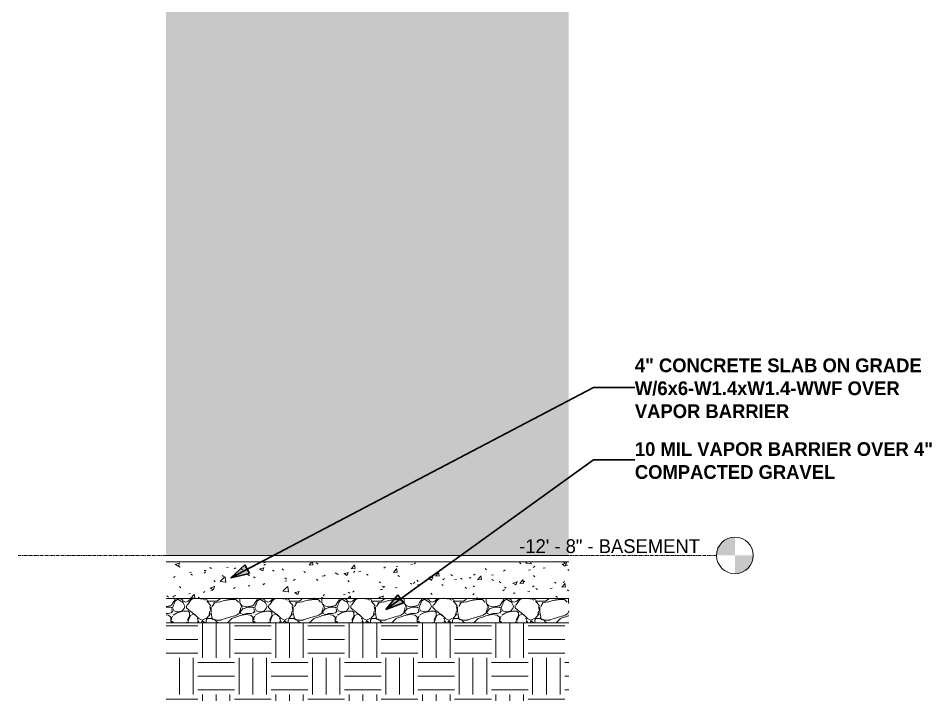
# Model space of a CAD drawing. Header units: inches. Extents: x 9847 to 10833, y -183 to 465.
# Drawn here: x 10234.6 to 10384, y -175.8 to -64.1 of the extents above; entities that cross this region are included whole.
import ezdxf

# ---------------------------------------------------------------- set-up
doc = ezdxf.new("R2010")
doc.units = ezdxf.units.IN
doc.header["$MEASUREMENT"] = 0
doc.linetypes.add('Grid Line 1_2_', pattern=[0.875, 0.5, -0.125, 0.125, -0.125])
for name, color, linetype, lineweight in [('0-4', 90, 'Continuous', 5), ('A-FLOR-3', 192, 'Continuous', 9), ('A-FLOR-4', 55, 'Continuous', 9), ('A-FLOR-LEVL', 51, 'Continuous', 9), ('A-FLOR-LEVL-1', 51, 'Grid Line 1_2_', 9), ('A-FLOR-MCUT-1', 51, 'Continuous', 9), ('A-FLOR-PATT-1', 252, 'Continuous', 9), ('A-WALL-PATT-1', 55, 'Continuous', 9), ('C-TOPO-1', 252, 'Continuous', 9), ('G-ANNO-TEXT', 231, 'Continuous', 30), ('G-ANNO-TEXT-1', 231, 'Continuous', 9)]:
    doc.layers.add(name, color=color, linetype=linetype, lineweight=lineweight)
doc.styles.add('Century Gothic', font='ufonts.com_century-gothic.ttf', dxfattribs={"height": 2.25})
doc.styles.add('Century Gothic_B', font='GOTHICB.TTF', dxfattribs={"height": 2.25})

# ---------------------------------------------------------------- blocks, each defined once
blk = doc.blocks.new('CTR  - Topography_rvt-3-WALL SECTION - WEST STAIR - EAST WALL')
at = {"layer": 'C-TOPO-1'}
h = blk.add_hatch(dxfattribs=at)
h.set_pattern_fill('FP_23', color=256, style=0, pattern_type=2)
h.set_pattern_definition([(0, (11229.947, 72), (6, 6), [6, -6]), (0, (11229.947, 74.25), (6, 6), [6, -6]), (0, (11229.947, 76.5), (6, 6), [6, -6]), (90, (11230.697, 77.25), (-6, 6), [6, -6]), (90, (11232.947, 77.25), (-6, 6), [6, -6]), (90, (11235.197, 77.25), (-6, 6), [6, -6])])
h.paths.add_polyline_path([(10277.46, -175.77), (10277.46, -163.05), (10211.63, -163.05), (10211.63, -175.77)], flags=0)
blk = doc.blocks.new('CTR - 1st Phase - Structure_rvt-3-WALL SECTION - WEST STAIR - EAST WALL')
at = {"layer": 'A-WALL-PATT-1'}
h = blk.add_hatch(dxfattribs=at)
h.set_pattern_fill('FP_21', color=256, style=0, pattern_type=2)
h.set_pattern_definition([(0, (11229.947, 72), (3.84, 0.96), [0.317, -2.563, 0.317, -2.563, -15.36]), (0, (11229.947, 72), (3.84, 0.96), [-5.76, 0.317, -5.443, 0.317, -2.563, -6.72]), (0, (11229.947, 72), (3.84, 0.96), [-14.4, 0.317, -1.603, 0.317, -4.483]), (120, (11231.387, 72.48), (-2.7513844, 2.84553755), [0.317, -2.563, 0.317, -2.563, -15.36]), (120, (11231.387, 72.48), (-2.7513844, 2.84553755), [-5.76, 0.317, -5.443, 0.317, -2.563, -6.72]), (120, (11231.387, 72.48), (-2.7513844, 2.84553755), [-14.4, 0.317, -1.603, 0.317, -4.483]), (240, (11231.867, 74.4), (-1.0886156, -3.80553755), [0.317, -2.563, 0.317, -2.563, -15.36]), (240, (11231.867, 74.4), (-1.0886156, -3.80553755), [-5.76, 0.317, -5.443, 0.317, -2.563, -6.72]), (240, (11231.867, 74.4), (-1.0886156, -3.80553755), [-14.4, 0.317, -1.603, 0.317, -4.483])])
h.paths.add_polyline_path([(10277.46, -152), (10277.46, -35), (10211.63, -35), (10211.63, -152)], flags=0)
blk = doc.blocks.new('Level - Level Head - Circle-50818-WALL SECTION - WEST STAIR - EAST WALL')
at = {"layer": 'A-FLOR-LEVL'}
h = blk.add_hatch(color=256, dxfattribs=at)
edge = h.paths.add_edge_path(flags=0)
edge.add_line((10317.61, 0), (10314.61, 0))
edge.add_arc((10317.61, 0), 3, 90, 180, ccw=False)
edge.add_line((10317.61, 3), (10317.61, 0))
h = blk.add_hatch(color=256, dxfattribs=at)
edge = h.paths.add_edge_path(flags=0)
edge.add_line((10317.61, -3), (10317.61, 0))
edge.add_line((10317.61, 0), (10320.61, 0))
edge.add_arc((10317.61, 0), 3, 270, 360, ccw=False)
blk.add_circle((10317.61, 0), 3, dxfattribs=at)

msp = doc.modelspace()

# ---------------------------------------------------------------- hatches: boundary and pattern name
at = {"layer": 'A-FLOR-PATT-1'}
h = msp.add_hatch(dxfattribs=at)
h.set_pattern_fill('FP_27', color=256, style=0, pattern_type=2)
h.set_pattern_definition([(50, (11277.0966, 72), (6.885997, -0.602097), [0.72, -7.92]), (355, (11277.0966, 72), (-1.331756, 7.220547), [0.576, -6.336]), (100.451, (11277.6706, 71.95), (5.55363, 6.61819), [0.612, -6.731]), (46.184, (11277.0966, 73.92), (10.24564, -1.588925), [1.08, -11.88]), (96.636, (11277.951, 73.788), (8.97244, 9.35152), [0.918, -10.096]), (351.184, (11277.097, 73.92), (8.9732, 9.35123), [0.864, -9.504]), (21, (11278.0566, 73.44), (5.730726, -3.865003), [0.72, -7.92]), (326, (11278.0566, 73.44), (2.33581, 6.96088), [0.576, -6.336]), (71.451, (11278.5346, 73.118), (8.065876, 3.09595), [0.612, -6.731]), (37.5, (11277.0966, 72), (0.116866, 3.1954784), [0.317, -5.942, 0.317, -6.115, -6.36]), (37.5, (11277.0966, 72), (0.116866, 3.1954784), [-12.691, 0.317, -6.043]), (7.5, (11277.0966, 72), (2.52543, 3.786025), [0.317, -3.35, 0.317, -5.798, -2.424]), (7.5, (11277.0966, 72), (2.52543, 3.786025), [-9.782, 0.317, -2.107]), (327.5, (11274.9566, 72), (5.1243685, -0.216176), [0.317, -2.083, 0.317, -7.171, -9.936]), (327.5, (11274.9566, 72), (5.1243685, -0.216176), [-9.888, 0.317, -9.619]), (317.5, (11273.9966, 72), (5.598326, 0.96141), [0.317, -2.803, 0.317, -4.656, -7.056]), (317.5, (11273.9966, 72), (5.598326, 0.96141), [-8.093, 0.317, -6.739])])
h.paths.add_polyline_path([(10324.60609, -159.03665), (10324.60609, -153.03665), (10258.78209, -153.03665), (10258.78209, -159.03665)], flags=0)
h = msp.add_hatch(dxfattribs=at)
h.set_pattern_fill('FP_28', color=256, style=0, pattern_type=2)
h.set_pattern_definition([(212.005, (11276.2906, 74.015), (-40.3106271, -26.8730086), [1.268, -125.493]), (213.69, (11277.0966, 74.553), (-13.436241, -13.436764), [0.969, -47.478]), (198.435, (11277.4996, 74.687), (-26.873024, -13.436542), [0.425, -42.065]), (180, (11278.038, 74.687), (-2e-15, -13.437), [0.537, -12.899]), (161.565, (11278.4406, 74.553), (-13.436518, 1.2e-05), [0.425, -42.065]), (333.435, (11278.5746, 84.227), (13.436532, 1.2e-05), [0.601, -29.444]), (296.565, (11278.4406, 84.496), (13.43652, -13.436544), [0.3, -29.745]), (270, (11278.44, 85.168), (13.437, 8e-16), [0.672, -12.765]), (186.34, (11278.5746, 76.434), (-107.4926568, -13.4363962), [1.217, -120.457]), (296.565, (11281.5306, 84.765), (13.43652, -13.436544), [0.3, -29.745]), (303.69, (11281.2626, 85.168), (13.436764, -13.436241), [0.484, -47.962]), (229.399, (11283.4126, 79.256), (-67.1828397, -80.6196216), [1.239, -122.641]), (243.435, (11283.8156, 80.062), (1.2e-05, -13.436532), [0.901, -29.144]), (213.69, (11288.5176, 78.584), (-13.436241, -13.436764), [0.484, -47.962]), (33.69, (11284.4866, 74.822), (13.436241, 13.436764), [0.484, -47.962]), (0, (11284.219, 74.822), (0, 13.437), [0.269, -13.168]), (333.435, (11283.9496, 74.956), (13.436532, 1.2e-05), [0.3, -29.745]), (284.036, (11283.8156, 75.494), (13.436545, -40.309721), [0.554, -54.847]), (270, (11283.816, 75.762), (13.437, 8e-16), [0.269, -13.168]), (243.435, (11283.8156, 76.031), (1.2e-05, -13.436532), [0.3, -29.745]), (135, (11283.816, 76.165), (-13.43644, 9e-16), [0.19, -18.812]), (90, (11283.816, 76.031), (-13.437, 8e-16), [0.134, -13.302]), (18.435, (11288.6526, 82.212), (26.873024, 13.436542), [0.85, -41.641]), (6.34, (11289.4586, 82.481), (107.4926568, 13.4363962), [1.217, -120.457]), (180, (11288.922, 79.256), (-2e-15, -13.437), [0.806, -12.63]), (197.354, (11291.07056, 79.928), (-40.30996214, -13.43709214), [2.252, -222.987]), (198.435, (11291.4746, 80.062), (-26.873024, -13.436542), [0.425, -42.065]), (213.69, (11291.8776, 80.331), (-13.436241, -13.436764), [0.484, -47.962]), (251.565, (11292.0116, 80.734), (-1.2e-05, -13.436518), [0.425, -42.065]), (243.435, (11292.1456, 81.003), (1.2e-05, -13.436532), [0.3, -29.745]), (270, (11292.146, 81.271), (13.437, 8e-16), [0.269, -13.168]), (293.199, (11291.7426, 82.212), (13.4363854, -26.8729472), [1.023, -101.307]), (315, (11291.34, 82.615), (13.43644, 0), [0.57, -18.432]), (0, (11290.668, 82.615), (0, 13.437), [0.672, -12.765]), (341.565, (11287.7116, 79.39), (13.436518, -1.2e-05), [0.425, -42.065]), (303.69, (11287.4436, 79.793), (13.436764, -13.436241), [0.484, -47.962]), (279.462, (11287.3086, 80.599), (13.43628, -67.1832013), [0.817, -80.915]), (270, (11287.309, 81.406), (13.437, 8e-16), [0.806, -12.63]), (239.036, (11287.7116, 82.077), (-13.4372, -26.8732567), [0.783, -77.565]), (188.13, (11288.6526, 82.212), (-80.6200966, -13.436299), [0.95, -94.061]), (116.565, (11278.7096, 81.809), (-13.43652, 13.436544), [0.3, -29.745]), (135, (11278.978, 81.54), (-13.43644, 9e-16), [0.38, -18.622]), (168.69, (11279.6496, 81.406), (-13.436897, 0.000212), [0.685, -67.829]), (191.31, (11280.3216, 81.54), (-53.7465916, -13.436568), [0.685, -67.829]), (194.036, (11280.8596, 81.674), (-40.309721, -13.436545), [0.554, -54.847]), (236.31, (11281.1276, 82.077), (-13.436194, -26.873299), [0.484, -47.962]), (236.31, (11281.3966, 82.481), (-13.436194, -26.873299), [0.484, -47.962]), (270, (11281.397, 82.884), (13.437, 8e-16), [0.403, -13.034]), (291.801, (11281.1276, 83.556), (13.4361655, -26.872997), [0.724, -71.635]), (116.565, (11281.2626, 80.734), (-13.43652, 13.436544), [0.601, -29.444]), (168.69, (11281.9346, 80.599), (-13.436897, 0.000212), [0.685, -67.829]), (194.036, (11282.4716, 80.734), (-40.309721, -13.436545), [0.554, -54.847]), (225, (11282.875, 81.137), (9e-16, -13.43644), [0.57, -18.432]), (251.565, (11283.0086, 81.54), (-1.2e-05, -13.436518), [0.425, -42.065]), (296.565, (11282.7406, 82.077), (13.43652, -13.436544), [0.601, -29.444]), (315, (11282.472, 82.346), (13.43644, 0), [0.38, -18.622]), (326.31, (11282.0686, 82.615), (26.873299, -13.436194), [0.484, -47.962]), (0, (11281.8, 82.615), (0, 13.437), [0.269, -13.168]), (33.69, (11281.3966, 82.346), (13.436241, 13.436764), [0.484, -47.962]), (71.565, (11281.2626, 81.943), (1.2e-05, 13.436518), [0.425, -42.065]), (63.435, (11281.1276, 81.674), (-1.2e-05, 13.436532), [0.3, -29.745]), (71.565, (11280.9936, 81.271), (1.2e-05, 13.436518), [0.425, -42.065]), (104.036, (11280.9936, 80.734), (-13.436545, 40.309721), [0.554, -54.847]), (45, (11280.725, 80.465), (0, 13.43644), [0.38, -18.622]), (18.435, (11280.3216, 80.331), (26.873024, 13.436542), [0.425, -42.065]), (0, (11279.65, 80.331), (0, 13.437), [0.672, -12.765]), (14.036, (11279.1126, 80.196), (40.309721, 13.436545), [0.554, -54.847]), (341.565, (11278.7096, 80.331), (13.436518, -1.2e-05), [0.425, -42.065]), (270, (11278.71, 80.734), (13.437, 8e-16), [0.403, -13.034]), (225, (11279.113, 81.137), (9e-16, -13.43644), [0.57, -18.432]), (198.435, (11279.9186, 81.406), (-26.873024, -13.436542), [0.85, -41.641]), (180, (11280.59, 81.406), (-2e-15, -13.437), [0.672, -12.765]), (153.435, (11280.8596, 81.271), (-13.436532, -1.2e-05), [0.3, -29.745]), (206.565, (11285.9656, 79.121), (-13.436544, -13.43652), [0.3, -29.745]), (146.31, (11286.3686, 78.853), (-26.873299, 13.436194), [0.484, -47.962]), (119.745, (11286.9056, 77.912), (-40.3105597, 67.1832064), [1.083, -107.246]), (95.711, (11287.0396, 76.568), (-13.4375424, 120.930058), [1.35, -133.686]), (90, (11287.04, 76.434), (-13.437, 8e-16), [0.134, -13.302]), (63.435, (11286.9056, 76.165), (-1.2e-05, 13.436532), [0.3, -29.745]), (26.565, (11286.6366, 76.031), (13.436544, 13.43652), [0.3, -29.745]), (0, (11286.234, 76.031), (0, 13.437), [0.403, -13.034]), (0, (11286.1, 76.031), (0, 13.437), [0.134, -13.302]), (0, (11285.83, 76.031), (0, 13.437), [0.269, -13.168]), (326.31, (11285.4276, 76.3), (26.873299, -13.436194), [0.484, -47.962]), (333.435, (11285.1586, 76.434), (13.436532, 1.2e-05), [0.3, -29.745]), (284.036, (11285.0246, 76.972), (13.436545, -40.309721), [0.554, -54.847]), (270, (11285.025, 77.24), (13.437, 8e-16), [0.269, -13.168]), (270, (11285.025, 77.643), (13.437, 8e-16), [0.403, -13.034]), (258.69, (11285.1586, 78.315), (-0.000212, -13.436897), [0.685, -67.829]), (231.34, (11285.6966, 78.987), (-40.3101895, -53.745816), [0.86, -85.176]), (270, (11288.518, 78.718), (13.437, 8e-16), [0.134, -13.302]), (270, (11288.518, 78.853), (13.437, 8e-16), [0.134, -13.302]), (326.31, (11288.1146, 79.121), (26.873299, -13.436194), [0.484, -47.962]), (333.435, (11287.3086, 79.525), (13.436532, 1.2e-05), [0.901, -29.144]), (0, (11286.637, 79.525), (0, 13.437), [0.672, -12.765]), (63.435, (11286.5026, 79.256), (-1.2e-05, 13.436532), [0.3, -29.745]), (90, (11286.503, 78.718), (-13.437, 8e-16), [0.537, -12.899]), (135, (11286.906, 78.315), (-13.43644, 9e-16), [0.57, -18.432]), (161.565, (11287.3086, 78.181), (-13.436518, 1.2e-05), [0.425, -42.065]), (180, (11287.712, 78.181), (-2e-15, -13.437), [0.403, -13.034]), (198.435, (11288.1146, 78.315), (-26.873024, -13.436542), [0.425, -42.065]), (351.87, (11282.8746, 85.571), (13.4370087, -0.000259), [1.9, -93.111]), (14.036, (11282.3376, 85.437), (40.309721, 13.436545), [0.554, -54.847]), (53.13, (11281.9346, 84.899), (26.873672, 40.309752), [0.672, -66.511]), (95.194, (11282.0686, 83.421), (-13.4351326, 134.3664647), [1.484, -146.928]), (101.31, (11282.2026, 82.749), (-13.436568, 53.7465916), [0.685, -67.829]), (143.13, (11282.7406, 82.346), (-40.309752, 26.873672), [0.672, -66.511]), (161.565, (11283.1436, 82.212), (-13.436518, 1.2e-05), [0.425, -42.065]), (198.435, (11283.5466, 82.346), (-26.873024, -13.436542), [0.425, -42.065]), (225, (11284.219, 83.018), (9e-16, -13.43644), [0.95, -18.052]), (228.814, (11285.1586, 84.093), (-80.6198072, -94.0561774), [1.428, -141.405]), (251.565, (11285.2936, 84.496), (-1.2e-05, -13.436518), [0.425, -42.065]), (270, (11285.294, 84.63), (13.437, 8e-16), [0.134, -13.302]), (288.435, (11285.1586, 85.034), (13.436542, -26.873024), [0.425, -42.065]), (326.31, (11284.7556, 85.302), (26.873299, -13.436194), [0.484, -47.962]), (90, (11278.575, 82.077), (-13.437, 8e-16), [0.941, -12.496]), (338.199, (11280.4566, 83.824), (40.3099116, -13.436441), [0.724, -71.635]), (0, (11279.65, 83.824), (0, 13.437), [0.806, -12.63]), (30.964, (11278.9776, 83.421), (40.310285, 26.8733136), [0.783, -77.565]), (45, (11278.575, 83.018), (0, 13.43644), [0.57, -18.432]), (90, (11276.426, 77.778), (-13.437, 8e-16), [0.941, -12.496]), (116.565, (11276.8286, 76.972), (-13.43652, 13.436544), [0.901, -29.144]), (153.435, (11277.6346, 76.568), (-13.436532, -1.2e-05), [0.901, -29.144]), (180, (11278.307, 76.568), (-2e-15, -13.437), [0.672, -12.765]), (218.66, (11278.9776, 77.106), (-13.436833, -13.4362984), [0.86, -85.176]), (231.34, (11279.5156, 77.778), (-40.3101895, -53.745816), [0.86, -85.176]), (213.69, (11280.3216, 78.315), (-13.436241, -13.436764), [0.969, -47.478]), (239.036, (11280.7246, 78.987), (-13.4372, -26.8732567), [0.783, -77.565]), (270, (11280.725, 79.256), (13.437, 8e-16), [0.269, -13.168]), (270, (11280.725, 79.659), (13.437, 8e-16), [0.403, -13.034]), (315, (11280.322, 80.062), (13.43644, 0), [0.57, -18.432]), (350.538, (11279.5156, 80.196), (13.4368224, 7.56e-05), [0.817, -80.915]), (14.036, (11278.4406, 79.928), (40.309721, 13.436545), [1.108, -54.293]), (18.435, (11277.2316, 79.525), (26.873024, 13.436542), [1.275, -41.216]), (45, (11276.829, 79.121), (0, 13.43644), [0.57, -18.432]), (45, (11276.426, 78.718), (0, 13.43644), [0.57, -18.432]), (108.435, (11279.3816, 75.762), (-13.436542, 26.873024), [0.85, -41.641]), (126.87, (11279.7846, 75.225), (-13.436224, 13.436576), [0.672, -66.511]), (146.31, (11280.1876, 74.956), (-26.873299, 13.436194), [0.484, -47.962]), (161.565, (11280.5906, 74.822), (-13.436518, 1.2e-05), [0.425, -42.065]), (135, (11280.994, 74.419), (-13.43644, 9e-16), [0.57, -18.432]), (161.565, (11281.3966, 74.284), (-13.436518, 1.2e-05), [0.425, -42.065]), (180, (11281.8, 74.284), (-2e-15, -13.437), [0.403, -13.034]), (206.565, (11282.0686, 74.419), (-13.436544, -13.43652), [0.3, -29.745]), (206.565, (11282.6056, 74.687), (-13.436544, -13.43652), [0.601, -29.444]), (189.462, (11283.4126, 74.822), (-67.1832013, -13.43628), [0.817, -80.915]), (243.435, (11283.6806, 75.359), (1.2e-05, -13.436532), [0.601, -29.444]), (270, (11283.68, 75.494), (13.437, 8e-16), [0.134, -13.302]), (270, (11283.68, 75.762), (13.437, 8e-16), [0.269, -13.168]), (326.31, (11283.2776, 76.568), (26.873299, -13.436194), [0.484, -47.962]), (327.995, (11282.2026, 77.24), (67.1829352, -40.309468), [1.268, -125.493]), (329.036, (11281.5306, 77.643), (26.8732567, -13.4372), [0.783, -77.565]), (341.565, (11280.7246, 77.912), (13.436518, -1.2e-05), [0.85, -41.641]), (0, (11280.188, 77.912), (0, 13.437), [0.537, -12.899]), (33.69, (11279.7846, 77.643), (13.436241, 13.436764), [0.484, -47.962]), (53.13, (11279.3816, 77.106), (26.873672, 40.309752), [0.672, -66.511]), (63.435, (11279.1126, 76.568), (-1.2e-05, 13.436532), [0.601, -29.444]), (225, (11285.294, 75.494), (9e-16, -13.43644), [0.57, -18.432]), (236.31, (11285.5616, 75.897), (-13.436194, -26.873299), [0.484, -47.962]), (270, (11285.562, 76.031), (13.437, 8e-16), [0.134, -13.302]), (315, (11285.294, 76.3), (13.43644, 0), [0.38, -18.622]), (333.435, (11284.7556, 76.568), (13.436532, 1.2e-05), [0.601, -29.444]), (18.435, (11283.9496, 76.3), (26.873024, 13.436542), [0.85, -41.641]), (75.964, (11283.8156, 75.762), (-0.0003, 13.436231), [0.554, -54.847]), (71.565, (11277.7686, 73.209), (1.2e-05, 13.436518), [0.425, -42.065]), (135, (11278.038, 72.941), (-13.43644, 9e-16), [0.38, -18.622]), (146.31, (11278.4406, 72.672), (-26.873299, 13.436194), [0.484, -47.962]), (153.435, (11278.9776, 72.403), (-13.436532, -1.2e-05), [0.601, -29.444]), (180, (11279.113, 72.403), (-2e-15, -13.437), [0.134, -13.302]), (161.565, (11279.5156, 72.269), (-13.436518, 1.2e-05), [0.425, -42.065]), (180, (11280.053, 72.269), (-2e-15, -13.437), [0.537, -12.899]), (198.435, (11280.4566, 72.403), (-26.873024, -13.436542), [0.425, -42.065]), (210.964, (11281.1276, 72.806), (-40.310285, -26.8733136), [0.783, -77.565]), (206.565, (11281.3966, 72.941), (-13.436544, -13.43652), [0.3, -29.745]), (251.565, (11281.5306, 73.344), (-1.2e-05, -13.436518), [0.425, -42.065]), (303.69, (11281.2626, 73.747), (13.436764, -13.436241), [0.484, -47.962]), (306.87, (11280.8596, 74.284), (13.436224, -13.436576), [0.672, -66.511]), (323.13, (11280.3216, 74.687), (40.309752, -26.873672), [0.672, -66.511]), (345.964, (11279.7846, 74.822), (13.436231, 0.0003), [0.554, -54.847]), (18.435, (11279.3816, 74.687), (26.873024, 13.436542), [0.425, -42.065]), (30.964, (11278.7096, 74.284), (40.310285, 26.8733136), [0.783, -77.565]), (39.806, (11277.9036, 73.612), (13.4366017, 13.4362908), [1.049, -103.894]), (135, (11281.935, 72.403), (-13.43644, 9e-16), [0.19, -18.812]), (153.435, (11282.2026, 72.269), (-13.436532, -1.2e-05), [0.3, -29.745]), (191.31, (11282.8746, 72.403), (-53.7465916, -13.436568), [0.685, -67.829]), (165.964, (11283.4126, 72.269), (-13.436231, -0.0003), [0.554, -54.847]), (175.236, (11285.0246, 72.134), (-13.4364265, -8.21e-05), [1.618, -160.181]), (206.565, (11285.2936, 72.269), (-13.436544, -13.43652), [0.3, -29.745]), (225, (11285.562, 72.537), (9e-16, -13.43644), [0.38, -18.622]), (270, (11285.562, 73.209), (13.437, 8e-16), [0.672, -12.765]), (270, (11285.562, 73.612), (13.437, 8e-16), [0.403, -13.034]), (308.66, (11285.0246, 74.284), (13.4362984, -13.436833), [0.86, -85.176]), (338.199, (11284.3526, 74.553), (40.3099116, -13.436441), [0.724, -71.635]), (348.69, (11283.6806, 74.687), (13.436897, -0.000212), [0.685, -67.829]), (18.435, (11282.4716, 74.284), (26.873024, 13.436542), [1.275, -41.216]), (36.87, (11281.9346, 73.881), (13.436576, 13.436224), [0.672, -66.511]), (68.199, (11281.6656, 73.209), (13.436441, 40.3099116), [0.724, -71.635]), (101.31, (11281.7996, 72.537), (-13.436568, 53.7465916), [0.685, -67.829]), (348.69, (11280.5906, 85.302), (13.436897, -0.000212), [0.685, -67.829]), (354.806, (11279.1126, 85.437), (13.4361385, -0.0003521), [1.484, -146.928]), (0, (11278.71, 85.437), (0, 13.437), [0.403, -13.034]), (45, (11278.441, 85.168), (0, 13.43644), [0.38, -18.622]), (180, (11279.516, 83.959), (-2e-15, -13.437), [0.403, -13.034]), (188.13, (11280.4566, 84.093), (-80.6200966, -13.436299), [0.95, -94.061]), (172.875, (11281.5306, 83.959), (-13.4368068, -0.000376), [1.083, -107.246]), (225, (11281.666, 84.093), (9e-16, -13.43644), [0.19, -18.812]), (270, (11281.666, 84.496), (13.437, 8e-16), [0.403, -13.034]), (161.565, (11285.9656, 84.899), (-13.436518, 1.2e-05), [0.425, -42.065]), (180, (11286.503, 84.899), (-2e-15, -13.437), [0.537, -12.899]), (198.435, (11286.9056, 85.034), (-26.873024, -13.436542), [0.425, -42.065]), (170.538, (11287.7116, 84.899), (-13.4368224, -7.56e-05), [0.817, -80.915]), (213.69, (11288.1146, 85.168), (-13.436241, -13.436764), [0.484, -47.962]), (270, (11288.115, 85.302), (13.437, 8e-16), [0.134, -13.302]), (296.565, (11287.9806, 85.571), (13.43652, -13.436544), [0.3, -29.745]), (341.565, (11287.1746, 85.84), (13.436518, -1.2e-05), [0.85, -41.641]), (341.565, (11286.3686, 86.108), (13.436518, -1.2e-05), [0.85, -41.641]), (14.036, (11285.8306, 85.974), (40.309721, 13.436545), [0.554, -54.847]), (45, (11285.428, 85.571), (0, 13.43644), [0.57, -18.432]), (104.036, (11285.5616, 85.034), (-13.436545, 40.309721), [0.554, -54.847]), (0, (11275.082, 73.344), (0, 13.437), [0.134, -13.302]), (315, (11274.813, 73.612), (13.43644, 0), [0.38, -18.622]), (274.764, (11274.6786, 75.225), (13.437683, -147.8026001), [1.618, -160.181]), (255.964, (11274.8126, 75.762), (0.0003, -13.436231), [0.554, -54.847]), (225, (11275.082, 76.031), (9e-16, -13.43644), [0.38, -18.622]), (198.435, (11276.2906, 76.434), (-26.873024, -13.436542), [1.275, -41.216]), (180, (11276.426, 76.434), (-2e-15, -13.437), [0.134, -13.302]), (171.87, (11277.3656, 76.3), (-13.4370087, 0.000259), [0.95, -94.061]), (146.31, (11278.9776, 76.165), (-26.873299, 13.436194), [0.484, -47.962]), (108.435, (11279.2466, 75.359), (-13.436542, 26.873024), [0.85, -41.641]), (90, (11279.247, 75.225), (-13.437, 8e-16), [0.134, -13.302]), (71.565, (11279.1126, 74.822), (1.2e-05, 13.436518), [0.425, -42.065]), (26.565, (11278.8436, 74.687), (13.436544, 13.43652), [0.3, -29.745]), (18.435, (11278.4406, 74.553), (26.873024, 13.436542), [0.425, -42.065]), (126.87, (11285.6966, 73.612), (-13.436224, 13.436576), [0.672, -66.511]), (123.69, (11285.9656, 73.209), (-13.436764, 13.436241), [0.484, -47.962]), (149.036, (11286.6366, 72.806), (-26.8732567, 13.4372), [0.783, -77.565]), (168.69, (11287.3086, 72.672), (-13.436897, 0.000212), [0.685, -67.829]), (213.69, (11287.7116, 72.941), (-13.436241, -13.436764), [0.484, -47.962]), (251.565, (11287.8466, 73.344), (-1.2e-05, -13.436518), [0.425, -42.065]), (270, (11287.847, 73.478), (13.437, 8e-16), [0.134, -13.302]), (279.462, (11287.7116, 74.284), (13.43628, -67.1832013), [0.817, -80.915]), (243.435, (11287.8466, 74.553), (1.2e-05, -13.436532), [0.3, -29.745]), (270, (11287.847, 74.687), (13.437, 8e-16), [0.134, -13.302]), (296.565, (11287.4436, 75.494), (13.43652, -13.436544), [0.901, -29.144]), (329.036, (11286.7716, 75.897), (26.8732567, -13.4372), [0.783, -77.565]), (8.13, (11285.8306, 75.762), (80.6200966, 13.436299), [0.95, -94.061]), (45, (11285.294, 75.225), (0, 13.43644), [0.76, -18.242]), (45, (11285.025, 74.956), (0, 13.43644), [0.38, -18.622]), (90, (11285.025, 74.553), (-13.437, 8e-16), [0.403, -13.034]), (123.69, (11285.2936, 74.15), (-13.436764, 13.436241), [0.484, -47.962]), (101.31, (11287.3086, 76.568), (-13.436568, 53.7465916), [0.685, -67.829]), (108.435, (11287.4436, 76.165), (-13.436542, 26.873024), [0.425, -42.065]), (135, (11287.578, 76.031), (-13.43644, 9e-16), [0.19, -18.812]), (180, (11287.98, 76.031), (-2e-15, -13.437), [0.403, -13.034]), (213.69, (11288.3836, 76.3), (-13.436241, -13.436764), [0.484, -47.962]), (187.125, (11289.4586, 76.434), (-94.0566594, -13.437028), [1.083, -107.246]), (236.31, (11289.7276, 76.837), (-13.436194, -26.873299), [0.484, -47.962]), (270, (11289.728, 76.972), (13.437, 8e-16), [0.134, -13.302]), (288.435, (11289.5926, 77.375), (13.436542, -26.873024), [0.425, -42.065]), (285.945, (11289.3246, 78.315), (13.4366066, -40.3096492), [0.978, -96.842]), (315, (11289.056, 78.584), (13.43644, 0), [0.38, -18.622]), (18.435, (11288.6526, 78.45), (26.873024, 13.436542), [0.425, -42.065]), (29.745, (11287.7116, 77.912), (67.1832064, 40.3105597), [1.083, -107.246]), (18.435, (11287.3086, 77.778), (26.873024, 13.436542), [0.425, -42.065]), (75.964, (11287.1746, 77.24), (-0.0003, 13.436231), [0.554, -54.847]), (180, (11283.278, 80.734), (-2e-15, -13.437), [0.403, -13.034]), (180, (11283.547, 80.734), (-2e-15, -13.437), [0.269, -13.168]), (135, (11283.816, 80.465), (-13.43644, 9e-16), [0.38, -18.622]), (90, (11283.816, 80.062), (-13.437, 8e-16), [0.403, -13.034]), (26.565, (11281.7996, 77.912), (13.436544, 13.43652), [0.901, -29.144]), (341.565, (11281.3966, 78.046), (13.436518, -1.2e-05), [0.425, -42.065]), (300.964, (11280.9936, 78.718), (26.8733136, -40.310285), [0.783, -77.565]), (71.565, (11283.5466, 79.121), (1.2e-05, 13.436518), [0.425, -42.065]), (90, (11283.547, 78.45), (-13.437, 8e-16), [0.672, -12.765]), (123.69, (11283.8156, 78.046), (-13.436764, 13.436241), [0.484, -47.962]), (153.435, (11284.3526, 77.778), (-13.436532, -1.2e-05), [0.601, -29.444]), (198.435, (11284.7556, 77.912), (-26.873024, -13.436542), [0.425, -42.065]), (243.435, (11284.8906, 78.181), (1.2e-05, -13.436532), [0.3, -29.745]), (255.964, (11285.0246, 78.718), (0.0003, -13.436231), [0.554, -54.847]), (251.565, (11285.1586, 79.121), (-1.2e-05, -13.436518), [0.425, -42.065]), (291.801, (11284.8906, 79.793), (13.4361655, -26.872997), [0.724, -71.635]), (323.13, (11284.3526, 80.196), (40.309752, -26.873672), [0.672, -66.511]), (18.435, (11283.9496, 80.062), (26.873024, 13.436542), [0.425, -42.065]), (63.435, (11283.6806, 79.525), (-1.2e-05, 13.436532), [0.601, -29.444]), (135, (11282.606, 77.106), (-13.43644, 9e-16), [0.57, -18.432]), (149.036, (11283.2776, 76.703), (-26.8732567, 13.4372), [0.783, -77.565]), (146.31, (11283.6806, 76.434), (-26.873299, 13.436194), [0.484, -47.962]), (180, (11283.95, 76.434), (-2e-15, -13.437), [0.269, -13.168]), (210.964, (11284.6216, 76.837), (-40.310285, -26.8733136), [0.783, -77.565]), (243.435, (11284.7556, 77.106), (1.2e-05, -13.436532), [0.3, -29.745]), (303.69, (11284.4866, 77.509), (13.436764, -13.436241), [0.484, -47.962]), (321.34, (11283.8156, 78.046), (53.745816, -40.3101895), [0.86, -85.176]), (345.964, (11283.2776, 78.181), (13.436231, 0.0003), [0.554, -54.847]), (11.31, (11282.6056, 78.046), (53.7465916, 13.436568), [0.685, -67.829]), (26.565, (11282.3376, 77.912), (13.436544, 13.43652), [0.3, -29.745]), (71.565, (11282.2026, 77.509), (1.2e-05, 13.436518), [0.425, -42.065]), (15.945, (11281.9346, 80.465), (40.3096492, 13.4366066), [0.978, -96.842]), (29.745, (11280.9936, 79.928), (67.1832064, 40.3105597), [1.083, -107.246]), (63.435, (11280.8596, 79.659), (-1.2e-05, 13.436532), [0.3, -29.745]), (90, (11280.86, 79.256), (-13.437, 8e-16), [0.403, -13.034]), (104.036, (11280.9936, 78.718), (-13.436545, 40.309721), [0.554, -54.847]), (120.964, (11281.3966, 78.046), (-26.8733136, 40.310285), [0.783, -77.565]), (153.435, (11288.9216, 85.168), (-13.436532, -1.2e-05), [0.3, -29.745]), (180, (11289.19, 85.168), (-2e-15, -13.437), [0.269, -13.168]), (209.745, (11290.1306, 85.705), (-67.1832064, -40.3105597), [1.083, -107.246]), (225, (11290.668, 86.243), (9e-16, -13.43644), [0.76, -18.242]), (239.036, (11291.0706, 86.915), (-13.4372, -26.8732567), [0.783, -77.565]), (239.036, (11291.4746, 87.587), (-13.4372, -26.8732567), [0.783, -77.565]), (270, (11291.475, 87.721), (13.437, 8e-16), [0.134, -13.302]), (333.435, (11291.2056, 87.855), (13.436532, 1.2e-05), [0.3, -29.745]), (0, (11290.803, 87.855), (0, 13.437), [0.403, -13.034]), (45, (11290.4, 87.452), (0, 13.43644), [0.57, -18.432]), (26.565, (11288.7866, 86.646), (13.436544, 13.43652), [1.803, -28.243]), (30.964, (11288.1146, 86.243), (40.310285, 26.8733136), [0.783, -77.565]), (90, (11288.115, 85.974), (-13.437, 8e-16), [0.269, -13.168]), (128.66, (11288.6526, 85.302), (-13.4362984, 13.436833), [0.86, -85.176]), (255.964, (11287.1746, 80.868), (0.0003, -13.436231), [0.554, -54.847]), (281.31, (11287.0396, 81.54), (13.436568, -53.7465916), [0.685, -67.829]), (309.806, (11286.3686, 82.346), (13.4362908, -13.4366017), [1.049, -103.894]), (329.036, (11285.6966, 82.749), (26.8732567, -13.4372), [0.783, -77.565]), (345.964, (11285.1586, 82.884), (13.436231, 0.0003), [0.554, -54.847]), (0, (11284.622, 82.884), (0, 13.437), [0.537, -12.899]), (26.565, (11284.0836, 82.615), (13.436544, 13.43652), [0.601, -29.444]), (45, (11283.681, 82.212), (0, 13.43644), [0.57, -18.432]), (53.13, (11283.2776, 81.674), (26.873672, 40.309752), [0.672, -66.511]), (90, (11283.278, 81.271), (-13.437, 8e-16), [0.403, -13.034]), (135, (11283.681, 80.868), (-13.43644, 9e-16), [0.57, -18.432]), (144.462, (11284.6216, 80.196), (-40.3095313, 26.8733096), [1.156, -114.43]), (135, (11285.294, 79.525), (-13.43644, 9e-16), [0.95, -18.052]), (153.435, (11285.8306, 79.256), (-13.436532, -1.2e-05), [0.601, -29.444]), (206.565, (11286.3686, 79.525), (-13.436544, -13.43652), [0.601, -29.444]), (230.194, (11287.0396, 80.331), (-53.7471842, -67.182341), [1.049, -103.894]), (66.801, (11285.2936, 83.556), (26.8740486, 67.1828756), [1.023, -101.307]), (90, (11285.294, 83.152), (-13.437, 8e-16), [0.403, -13.034]), (153.435, (11285.5616, 83.018), (-13.436532, -1.2e-05), [0.3, -29.745]), (153.435, (11286.0996, 82.749), (-13.436532, -1.2e-05), [0.601, -29.444]), (149.036, (11286.7716, 82.346), (-26.8732567, 13.4372), [0.783, -77.565]), (180, (11287.444, 82.346), (-2e-15, -13.437), [0.672, -12.765]), (180, (11288.25, 82.346), (-2e-15, -13.437), [0.806, -12.63]), (213.69, (11288.6526, 82.615), (-13.436241, -13.436764), [0.484, -47.962]), (243.435, (11288.9216, 83.152), (1.2e-05, -13.436532), [0.601, -29.444]), (277.125, (11288.7866, 84.227), (13.437028, -94.0566594), [1.083, -107.246]), (315, (11288.518, 84.496), (13.43644, 0), [0.38, -18.622]), (341.565, (11288.1146, 84.63), (13.436518, -1.2e-05), [0.425, -42.065]), (352.875, (11287.0396, 84.765), (13.4368068, 0.000376), [1.083, -107.246]), (0, (11286.369, 84.765), (0, 13.437), [0.672, -12.765]), (21.801, (11285.6966, 84.496), (26.872997, 13.4361655), [0.724, -71.635]), (90, (11291.743, 83.824), (-13.437, 8e-16), [0.537, -12.899]), (90, (11291.743, 83.287), (-13.437, 8e-16), [0.537, -12.899]), (56.31, (11291.4746, 82.884), (13.436194, 26.873299), [0.484, -47.962]), (18.435, (11291.0706, 82.749), (26.873024, 13.436542), [0.425, -42.065]), (0, (11289.728, 82.749), (0, 13.437), [1.344, -12.093]), (341.565, (11289.3246, 82.884), (13.436518, -1.2e-05), [0.425, -42.065]), (296.565, (11289.1896, 83.152), (13.43652, -13.436544), [0.3, -29.745]), (278.13, (11289.0556, 84.093), (13.436299, -80.6200966), [0.95, -94.061]), (270, (11289.056, 84.227), (13.437, 8e-16), [0.134, -13.302]), (251.565, (11289.1896, 84.63), (-1.2e-05, -13.436518), [0.425, -42.065]), (225, (11289.593, 85.034), (9e-16, -13.43644), [0.57, -18.432]), (218.66, (11290.2646, 85.571), (-13.436833, -13.4362984), [0.86, -85.176]), (225, (11290.668, 85.974), (9e-16, -13.43644), [0.57, -18.432]), (206.565, (11290.9366, 86.108), (-13.436544, -13.43652), [0.3, -29.745]), (180, (11291.206, 86.108), (-2e-15, -13.437), [0.269, -13.168]), (123.69, (11291.4746, 85.705), (-13.436764, 13.436241), [0.484, -47.962]), (108.435, (11291.6086, 85.302), (-13.436542, 26.873024), [0.425, -42.065]), (98.13, (11291.7426, 84.362), (-13.436299, 80.6200966), [0.95, -94.061])])
h.paths.add_polyline_path([(10258.78209, -163.03665), (10324.60609, -163.03665), (10324.60609, -159.03665), (10258.78209, -159.03665), (10258.78209, -162.00228)], flags=0)
at = {"layer": 'G-ANNO-TEXT'}
for points in [[(10269.37019, -155.64278), (10272.40013, -154.96039), (10271.653, -153.53685)], [(10294.69284, -160.86246), (10297.59578, -159.75832), (10296.65479, -158.45477)]]:
    msp.add_hatch(color=256, dxfattribs=at).paths.add_polyline_path(points, flags=0)

# ---------------------------------------------------------------- linework, layer by layer
at = {"layer": 'A-FLOR-3'}
for p, q in [((10324.60609, -153.03665), (10258.78209, -153.03665)), ((10258.78209, -163.03665), (10324.60609, -163.03665))]:
    msp.add_line(p, q, dxfattribs=at)
at = {"layer": 'A-FLOR-4'}
msp.add_line((10258.78209, -152), (10324.60609, -152), dxfattribs=at)
at = {"layer": 'A-FLOR-LEVL-1'}
msp.add_line((10234.59741, -152), (10348.78411, -152), dxfattribs=at)
at = {"layer": 'A-FLOR-MCUT-1'}
msp.add_line((10258.78209, -159.03665), (10324.60609, -159.03665), dxfattribs=at)
at = {"layer": 'G-ANNO-TEXT'}
for p, q in [((10269.37019, -155.64278), (10328.63331, -124.53933)), ((10328.63331, -124.53933), (10335.42371, -124.53933)), ((10294.69284, -160.86246), (10328.63331, -136.36174)), ((10328.63331, -136.36174), (10335.42371, -136.36174)), ((10271.653, -153.53685), (10269.37019, -155.64278)), ((10272.40013, -154.96039), (10271.653, -153.53685)), ((10269.37019, -155.64278), (10272.40013, -154.96039)), ((10296.65479, -158.45477), (10294.69284, -160.86246)), ((10294.69284, -160.86246), (10297.59578, -159.75832)), ((10297.59578, -159.75832), (10296.65479, -158.45477))]:
    msp.add_line(p, q, dxfattribs=at)

# ---------------------------------------------------------------- block references
at = {"layer": '0-4'}
for name in ['CTR - 1st Phase - Structure_rvt-3-WALL SECTION - WEST STAIR - EAST WALL', 'CTR  - Topography_rvt-3-WALL SECTION - WEST STAIR - EAST WALL']:
    msp.add_blockref(name, (47.14956, 0), dxfattribs=at)
at = {"layer": 'A-FLOR-LEVL'}
msp.add_blockref('Level - Level Head - Circle-50818-WALL SECTION - WEST STAIR - EAST WALL', (34.16985, -152), dxfattribs=at)

# ---------------------------------------------------------------- texts
at = {"layer": 'A-FLOR-LEVL', "insert": (10316.50404, -149.3623), "char_height": 2.25, "width": 35.67825, "attachment_point": 1, "style": 'Century Gothic'}
msp.add_mtext('-12\' - 8" - BASEMENT', dxfattribs=at)
at = {"layer": 'G-ANNO-TEXT-1', "char_height": 2.25, "attachment_point": 1, "style": 'Century Gothic_B'}
for s, insert, width in [('4" CONCRETE SLAB ON GRADE', (10335.42371, -119.78755), 56.13075), ('W/6x6-W1.4xW1.4-WWF OVER', (10335.42371, -123.53755), 55.22175), ('VAPOR BARRIER', (10335.42371, -127.28755), 29.46675), ('10 MIL VAPOR BARRIER OVER 4"', (10335.42371, -133.48556), 58.176), ('COMPACTED GRAVEL', (10335.42371, -137.23556), 40.1475)]:
    msp.add_mtext(s, dxfattribs=dict(at, insert=insert, width=width))

doc.saveas('drawing.dxf')
